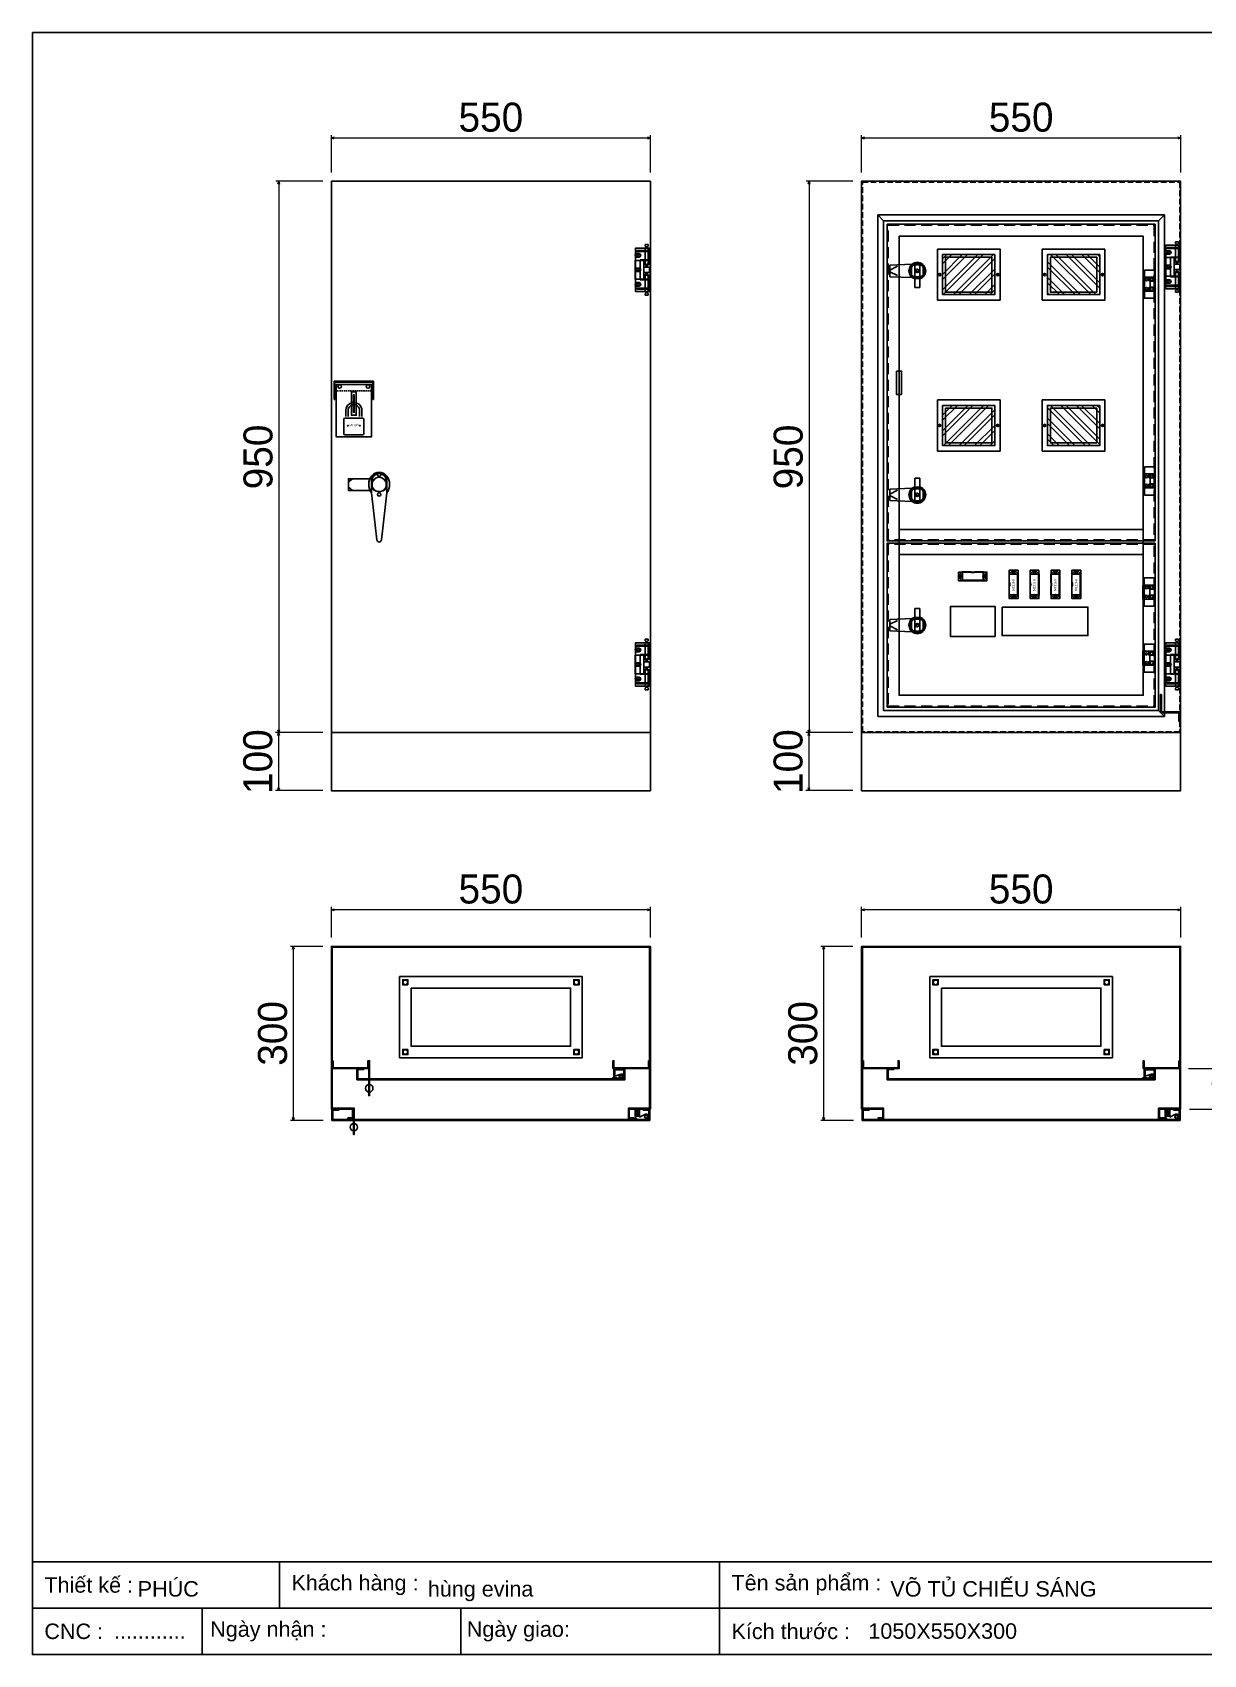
# Model space of a CAD drawing. Header units: millimetres. Extents: x 0 to 3953, y 0 to 2795.
# Drawn here: x 0 to 2019, y 0 to 2795 of the extents above; entities that cross this region are included whole.
import ezdxf
from ezdxf.enums import TextEntityAlignment as Align

# ---------------------------------------------------------------- set-up
doc = ezdxf.new("R2010")
doc.units = ezdxf.units.MM
for name, pattern in [('DASHED', [0.75, 0.5, -0.25]), ('HIDDEN', [9.525, 6.35, -3.175]), ('HIDDEN2', [4.7625, 3.175, -1.5875])]:
    doc.linetypes.add(name, pattern=pattern)
for name, color, linetype in [('Ghi chu', 7, 'Continuous'), ('HEATER', 1, 'Continuous'), ('KICHTHUOC', 8, 'Continuous'), ('Text', 4, 'Continuous'), ('THIET BI', 2, 'Continuous')]:
    doc.layers.add(name, color=color, linetype=linetype)
doc.styles.add('Arial', font='arial.ttf')
doc.styles.add('Tahoma (Input Text)', font='tahoma.ttf')
doc.dimstyles.new('CNC', dxfattribs={"dimtxt": 50, "dimasz": 5, "dimexe": 5, "dimexo": 15, "dimgap": 10, "dimtad": 1, "dimdec": 0, "dimtxsty": 'Standard', "dimblk": 'OPEN30', "dimcen": 10, "dimclrd": 5, "dimclre": 5, "dimclrt": 3, "dimazin": 3, "dimtfac": 1, "dimtdec": 0, "dimtmove": 0, "dimatfit": 3, "dimldrblk": 'ARCHTICK', "dimlwd": 9, "dimlwe": 9})
doc.dimstyles.new('Dim-25', dxfattribs={"dimtxt": 25, "dimasz": 8, "dimexe": 10, "dimexo": 15, "dimgap": 10, "dimtad": 1, "dimdec": 0, "dimtxsty": 'Standard', "dimblk": 'OBLIQUE', "dimcen": 10, "dimclrd": 5, "dimclre": 5, "dimclrt": 3, "dimazin": 3, "dimtfac": 1, "dimtdec": 0, "dimtmove": 0, "dimatfit": 3, "dimldrblk": 'OBLIQUE', "dimlwd": 9, "dimlwe": 9})

# ---------------------------------------------------------------- blocks, each defined once
blk = doc.blocks.new('*D1')
at = {"color": 5, "lineweight": 9, "ltscale": 3, "transparency": 16777216}
for p, q in [((515.4, 2553.6), (515.4, 2618.3)), ((520.4, 2613.3), (1060.4, 2613.3)), ((1065.4, 2553.6), (1065.4, 2618.3))]:
    blk.add_line(p, q, dxfattribs=at)
at = {"color": 0, "linetype": 'ByBlock', "lineweight": -2}
for p, q in [((515.4, 2613.3), (520.4, 2614.6)), ((520.4, 2611.9), (515.4, 2613.3)), ((515.4, 2613.3), (520.4, 2613.3)), ((1060.4, 2614.6), (1065.4, 2613.3)), ((1065.4, 2613.3), (1060.4, 2611.9)), ((1065.4, 2613.3), (1060.4, 2613.3))]:
    blk.add_line(p, q, dxfattribs=at)
at = {"layer": 'Defpoints', "color": 0, "ltscale": 3, "transparency": 16777216}
for p in [(1065.4, 2613.3), (515.4, 2538.6), (1065.4, 2538.6)]:
    blk.add_point(p, dxfattribs=at)
at = {"color": 3, "ltscale": 3, "transparency": 16777216, "insert": (790.4, 2648.8), "char_height": 50, "attachment_point": 5}
blk.add_mtext('550', dxfattribs=at)
blk = doc.blocks.new('_ArchTick')
at = {"color": 0, "const_width": 0.15}
blk.add_lwpolyline([(-0.5, -0.5), (0.5, 0.5)], dxfattribs=at)
blk = doc.blocks.new('_Open30')
at = {"color": 0, "linetype": 'ByBlock', "lineweight": -2}
for p, q in [((-1, 0.27), (0, 0)), ((0, 0), (-1, -0.27)), ((0, 0), (-1, 0))]:
    blk.add_line(p, q, dxfattribs=at)
blk = doc.blocks.new('*D2')
at = {"color": 5, "lineweight": 9, "ltscale": 3, "transparency": 16777216}
for p, q in [((500.4, 2538.6), (419.7, 2538.6)), ((424.7, 2533.6), (424.7, 1593.6)), ((500.4, 1588.6), (419.7, 1588.6))]:
    blk.add_line(p, q, dxfattribs=at)
at = {"color": 0, "linetype": 'ByBlock', "lineweight": -2}
for p, q in [((423.3, 2533.6), (424.7, 2538.6)), ((424.7, 2538.6), (426, 2533.6)), ((424.7, 2538.6), (424.7, 2533.6)), ((424.7, 1588.6), (423.3, 1593.6)), ((426, 1593.6), (424.7, 1588.6)), ((424.7, 1588.6), (424.7, 1593.6))]:
    blk.add_line(p, q, dxfattribs=at)
at = {"layer": 'Defpoints', "color": 0, "ltscale": 3, "transparency": 16777216}
for p in [(515.4, 2538.6), (424.7, 1588.6), (515.4, 1588.6)]:
    blk.add_point(p, dxfattribs=at)
at = {"color": 3, "ltscale": 3, "transparency": 16777216, "insert": (389.2, 2063.6), "char_height": 50, "attachment_point": 5, "rotation": 90}
blk.add_mtext('950', dxfattribs=at)
blk = doc.blocks.new('*D3')
at = {"color": 5, "lineweight": 9, "ltscale": 3, "transparency": 16777216}
for p, q in [((500.4, 1588.6), (419.3, 1588.6)), ((424.3, 1583.6), (424.3, 1493.6)), ((500.4, 1488.6), (419.3, 1488.6))]:
    blk.add_line(p, q, dxfattribs=at)
at = {"color": 0, "linetype": 'ByBlock', "lineweight": -2}
for p, q in [((423, 1583.6), (424.3, 1588.6)), ((424.3, 1588.6), (425.7, 1583.6)), ((424.3, 1588.6), (424.3, 1583.6)), ((424.3, 1488.6), (423, 1493.6)), ((425.7, 1493.6), (424.3, 1488.6)), ((424.3, 1488.6), (424.3, 1493.6))]:
    blk.add_line(p, q, dxfattribs=at)
at = {"layer": 'Defpoints', "color": 0, "ltscale": 3, "transparency": 16777216}
for p in [(515.4, 1588.6), (424.3, 1488.6), (515.4, 1488.6)]:
    blk.add_point(p, dxfattribs=at)
at = {"color": 3, "ltscale": 3, "transparency": 16777216, "insert": (388.8, 1538.6), "char_height": 50, "attachment_point": 5, "rotation": 90}
blk.add_mtext('100', dxfattribs=at)
blk = doc.blocks.new('MS308-2-1')
at = {"color": 1}
for p, q in [((-53, 4.6), (-46, 10)), ((-13.3, -14.2), (-13.3, 6.7)), ((-12.3, 6.7), (-12.3, -6.9)), ((12.3, 6.7), (12.3, -6.9)), ((13.3, 6.7), (13.3, -14.2)), ((-53, -4.6), (-46, -10)), ((-4, -95), (-13.3, -14.2)), ((13.3, -14.2), (4, -95))]:
    blk.add_line(p, q, dxfattribs=at)
blk.add_lwpolyline([(-15.8, -10), (-53, -10), (-53, 10), (-15.8, 10)], dxfattribs=at)
for centre, radius, start, end in [((0, 6.7), 13.3, 0, 180), ((0, 6.7), 12.3, 0, 180), ((0, 5.9), 17.7, 226.184, 313.816), ((0, -95), 4, 180, 0)]:
    blk.add_arc(centre, radius, start, end, dxfattribs=at)
blk.add_ellipse((0, 0), major_axis=(0, 21), ratio=0.857143, start_param=3.972003, end_param=8.594367, dxfattribs=at)
blk = doc.blocks.new('HL011-1-1')
at = {"color": 1}
for p, q in [((24, 70), (2, 70)), ((21.65, 81), (16.65, 81)), ((16.65, 81), (16.65, 78)), ((17.65, 78), (16.65, 78)), ((16.65, 75), (16.65, 49)), ((17.65, 75), (16.65, 75)), ((17.65, 75), (17.65, 78)), ((21.65, 78), (20.65, 78)), ((20.65, 75), (20.65, 78)), ((20.65, 75), (21.65, 75)), ((21.65, 78), (21.65, 81)), ((21.65, 49), (21.65, 75)), ((8, 54.5), (8, 20.5)), ((8, 54.5), (24, 54.5)), ((14.3, 53.5), (14.3, 21.5)), ((14.3, 46.5), (24, 46.5)), ((24, 42), (14.3, 42)), ((24, 33), (14.3, 33)), ((14.3, 28.5), (24, 28.5)), ((16.65, 49), (18.15, 44)), ((16.65, 26), (18.15, 31)), ((18.15, 44), (20.15, 44)), ((18.15, 31), (20.15, 31)), ((21.65, 49), (20.15, 44)), ((21.65, 26), (20.15, 31)), ((24, 5), (2, 5)), ((8, 20.5), (24, 20.5)), ((16.65, 0), (16.65, 26)), ((21.65, 26), (21.65, 0)), ((17.65, 0), (16.65, 0)), ((16.65, -6), (16.65, -3)), ((17.65, -3), (16.65, -3)), ((21.65, -6), (16.65, -6)), ((17.65, 0), (17.65, -3)), ((20.65, 0), (20.65, -3)), ((20.65, 0), (21.65, 0)), ((21.65, -3), (20.65, -3)), ((21.65, -3), (21.65, -6))]:
    blk.add_line(p, q, dxfattribs=at)
for points in [[(24, 20.5), (24, 0), (0, 0), (0, 75), (24, 75), (24, 54.5)], [(24, 28.5), (24, 21.5), (-1, 21.5), (-1, 53.5), (24, 53.5), (24, 46.5)], [(24, 42), (24, 33)]]:
    blk.add_lwpolyline(points, dxfattribs=at)
for points in [[(2, 71), (24, 71), (24, 69), (2, 69)], [(2, 4), (24, 4), (24, 6), (2, 6)]]:
    blk.add_lwpolyline(points, close=True, dxfattribs=at)
for centre in [(4, 62.5), (4, 37.5), (4, 12.5)]:
    blk.add_circle(centre, 2, dxfattribs=at)
blk = doc.blocks.new('*D4')
at = {"color": 5, "lineweight": 9, "ltscale": 3, "transparency": 16777216}
for p, q in [((1429.6, 2553.6), (1429.6, 2618.3)), ((1434.6, 2613.3), (1974.6, 2613.3)), ((1979.6, 2553.6), (1979.6, 2618.3))]:
    blk.add_line(p, q, dxfattribs=at)
at = {"color": 0, "linetype": 'ByBlock', "lineweight": -2}
for p, q in [((1429.6, 2613.3), (1434.6, 2614.6)), ((1434.6, 2611.9), (1429.6, 2613.3)), ((1429.6, 2613.3), (1434.6, 2613.3)), ((1974.6, 2614.6), (1979.6, 2613.3)), ((1979.6, 2613.3), (1974.6, 2611.9)), ((1979.6, 2613.3), (1974.6, 2613.3))]:
    blk.add_line(p, q, dxfattribs=at)
at = {"layer": 'Defpoints', "color": 0, "ltscale": 3, "transparency": 16777216}
for p in [(1979.6, 2613.3), (1429.6, 2538.6), (1979.6, 2538.6)]:
    blk.add_point(p, dxfattribs=at)
at = {"color": 3, "ltscale": 3, "transparency": 16777216, "insert": (1704.6, 2648.8), "char_height": 50, "attachment_point": 5}
blk.add_mtext('550', dxfattribs=at)
blk = doc.blocks.new('*D5')
at = {"color": 5, "lineweight": 9, "ltscale": 3, "transparency": 16777216}
for p, q in [((1414.6, 2538.6), (1333.9, 2538.6)), ((1338.9, 2533.6), (1338.9, 1593.6)), ((1414.6, 1588.6), (1333.9, 1588.6))]:
    blk.add_line(p, q, dxfattribs=at)
at = {"color": 0, "linetype": 'ByBlock', "lineweight": -2}
for p, q in [((1337.5, 2533.6), (1338.9, 2538.6)), ((1338.9, 2538.6), (1340.2, 2533.6)), ((1338.9, 2538.6), (1338.9, 2533.6)), ((1338.9, 1588.6), (1337.5, 1593.6)), ((1340.2, 1593.6), (1338.9, 1588.6)), ((1338.9, 1588.6), (1338.9, 1593.6))]:
    blk.add_line(p, q, dxfattribs=at)
at = {"layer": 'Defpoints', "color": 0, "ltscale": 3, "transparency": 16777216}
for p in [(1429.6, 2538.6), (1338.9, 1588.6), (1429.6, 1588.6)]:
    blk.add_point(p, dxfattribs=at)
at = {"color": 3, "ltscale": 3, "transparency": 16777216, "insert": (1303.3, 2063.6), "char_height": 50, "attachment_point": 5, "rotation": 90}
blk.add_mtext('950', dxfattribs=at)
blk = doc.blocks.new('*D6')
at = {"color": 5, "lineweight": 9, "ltscale": 3, "transparency": 16777216}
for p, q in [((1414.6, 1588.6), (1333.5, 1588.6)), ((1338.5, 1583.6), (1338.5, 1493.6)), ((1414.6, 1488.6), (1333.5, 1488.6))]:
    blk.add_line(p, q, dxfattribs=at)
at = {"color": 0, "linetype": 'ByBlock', "lineweight": -2}
for p, q in [((1337.2, 1583.6), (1338.5, 1588.6)), ((1338.5, 1588.6), (1339.9, 1583.6)), ((1338.5, 1588.6), (1338.5, 1583.6)), ((1338.5, 1488.6), (1337.2, 1493.6)), ((1339.9, 1493.6), (1338.5, 1488.6)), ((1338.5, 1488.6), (1338.5, 1493.6))]:
    blk.add_line(p, q, dxfattribs=at)
at = {"layer": 'Defpoints', "color": 0, "ltscale": 3, "transparency": 16777216}
for p in [(1429.6, 1588.6), (1338.5, 1488.6), (1429.6, 1488.6)]:
    blk.add_point(p, dxfattribs=at)
at = {"color": 3, "ltscale": 3, "transparency": 16777216, "insert": (1303, 1538.6), "char_height": 50, "attachment_point": 5, "rotation": 90}
blk.add_mtext('100', dxfattribs=at)
blk = doc.blocks.new('HL011-1-2')
h = blk.add_hatch()
h.set_pattern_fill('ANSI31', color=2, scale=0.5, style=0)
h.paths.add_polyline_path([(6, 12), (2, 12), (2, 0), (6, 0)])
at = {"color": 1}
for p, q in [((3, 18), (0, 13)), ((0, 0), (0, 13)), ((8, 0), (0, 0)), ((19.1, 18), (3, 18)), ((8, 14), (8, 0)), ((8, 14), (16.7, 9))]:
    blk.add_line(p, q, dxfattribs=at)
blk.add_lwpolyline([(1.8, 16), (-1, 16), (-1, 18), (3, 18)], dxfattribs=at)
at = {"color": 2}
blk.add_lwpolyline([(2, 0), (2, 12), (6, 12), (6, 0)], dxfattribs=at)
at = {"color": 1}
blk.add_circle((19.1, 13.2), 2.5, dxfattribs=at)
blk.add_arc((19.1, 13.2), 4.85, 239.9368, 90, dxfattribs=at)
blk = doc.blocks.new('*D7')
at = {"color": 5, "lineweight": 9, "ltscale": 3, "transparency": 16777216}
for p, q in [((1429.6, 1235.3), (1429.6, 1288.3)), ((1979.6, 1235.3), (1979.6, 1288.3)), ((1974.6, 1283.3), (1434.6, 1283.3))]:
    blk.add_line(p, q, dxfattribs=at)
at = {"color": 0, "linetype": 'ByBlock', "lineweight": -2}
for p, q in [((1429.6, 1283.3), (1434.6, 1284.6)), ((1434.6, 1282), (1429.6, 1283.3)), ((1429.6, 1283.3), (1434.6, 1283.3)), ((1974.6, 1284.6), (1979.6, 1283.3)), ((1979.6, 1283.3), (1974.6, 1282)), ((1979.6, 1283.3), (1974.6, 1283.3))]:
    blk.add_line(p, q, dxfattribs=at)
at = {"layer": 'Defpoints', "color": 0, "ltscale": 3, "transparency": 16777216}
for p in [(1429.6, 1283.3), (1429.6, 1220.3), (1979.6, 1220.3)]:
    blk.add_point(p, dxfattribs=at)
at = {"color": 3, "ltscale": 3, "transparency": 16777216, "insert": (1704.6, 1318.8), "char_height": 50, "attachment_point": 5}
blk.add_mtext('550', dxfattribs=at)
blk = doc.blocks.new('*D8')
at = {"color": 5, "lineweight": 9, "ltscale": 3, "transparency": 16777216}
for p, q in [((1414.6, 1220.3), (1359, 1220.3)), ((1364, 1215.3), (1364, 925.3)), ((1415.6, 920.3), (1359, 920.3))]:
    blk.add_line(p, q, dxfattribs=at)
at = {"color": 0, "linetype": 'ByBlock', "lineweight": -2}
for p, q in [((1362.6, 1215.3), (1364, 1220.3)), ((1364, 1220.3), (1365.3, 1215.3)), ((1364, 1220.3), (1364, 1215.3)), ((1364, 920.3), (1362.6, 925.3)), ((1365.3, 925.3), (1364, 920.3)), ((1364, 920.3), (1364, 925.3))]:
    blk.add_line(p, q, dxfattribs=at)
at = {"layer": 'Defpoints', "color": 0, "ltscale": 3, "transparency": 16777216}
for p in [(1429.6, 1220.3), (1364, 920.3), (1430.6, 920.3)]:
    blk.add_point(p, dxfattribs=at)
at = {"color": 3, "ltscale": 3, "transparency": 16777216, "insert": (1328.4, 1070.3), "char_height": 50, "attachment_point": 5, "rotation": 90}
blk.add_mtext('300', dxfattribs=at)
blk = doc.blocks.new('HL036-1-2')
at = {"layer": 'Ghi chu', "color": 1}
for p, q in [((-3, 17.8), (-18.9, 17.8)), ((-18.9, 15.8), (-18.9, 17.8)), ((-12.1, 15.8), (-18.9, 15.8)), ((-16.4, 1), (-16.4, 14)), ((-15.6, 15), (-3.9, 17.7)), ((0, 0), (-15.4, 0)), ((-14.4, 3), (-14.4, 11.9)), ((0, 2), (-13.4, 2)), ((-13.1, 12.8), (-4.3, 9.8)), ((-6.2, 2), (-6.2, 0)), ((-1.2, 2), (-1.2, 0)), ((0, 0), (0, 2))]:
    blk.add_line(p, q, dxfattribs=at)
for radius in [4.1, 2.1]:
    blk.add_circle((-3, 13.7), radius, dxfattribs=at)
for centre, start, end in [((-15.4, 14), 102.9616, 180), ((-15.4, 1), 180, 270), ((-13.4, 11.9), 71.3254, 180), ((-13.4, 3), 180, 270)]:
    blk.add_arc(centre, 1, start, end, dxfattribs=at)
blk = doc.blocks.new('*D19')
at = {"color": 5, "lineweight": 9, "ltscale": 3, "transparency": 16777216}
for p, q in [((515.4, 1235.3), (515.4, 1288.3)), ((1065.4, 1235.3), (1065.4, 1288.3)), ((1060.4, 1283.3), (520.4, 1283.3))]:
    blk.add_line(p, q, dxfattribs=at)
at = {"color": 0, "linetype": 'ByBlock', "lineweight": -2}
for p, q in [((515.4, 1283.3), (520.4, 1284.6)), ((520.4, 1282), (515.4, 1283.3)), ((515.4, 1283.3), (520.4, 1283.3)), ((1060.4, 1284.6), (1065.4, 1283.3)), ((1065.4, 1283.3), (1060.4, 1282)), ((1065.4, 1283.3), (1060.4, 1283.3))]:
    blk.add_line(p, q, dxfattribs=at)
at = {"layer": 'Defpoints', "color": 0, "ltscale": 3, "transparency": 16777216}
for p in [(515.4, 1283.3), (515.4, 1220.3), (1065.4, 1220.3)]:
    blk.add_point(p, dxfattribs=at)
at = {"color": 3, "ltscale": 3, "transparency": 16777216, "insert": (790.4, 1318.8), "char_height": 50, "attachment_point": 5}
blk.add_mtext('550', dxfattribs=at)
blk = doc.blocks.new('*D20')
at = {"color": 5, "lineweight": 9, "ltscale": 3, "transparency": 16777216}
for p, q in [((500.4, 1220.3), (444.8, 1220.3)), ((449.8, 1215.3), (449.8, 925.3)), ((501.4, 920.3), (444.8, 920.3))]:
    blk.add_line(p, q, dxfattribs=at)
at = {"color": 0, "linetype": 'ByBlock', "lineweight": -2}
for p, q in [((448.4, 1215.3), (449.8, 1220.3)), ((449.8, 1220.3), (451.1, 1215.3)), ((449.8, 1220.3), (449.8, 1215.3)), ((449.8, 920.3), (448.4, 925.3)), ((451.1, 925.3), (449.8, 920.3)), ((449.8, 920.3), (449.8, 925.3))]:
    blk.add_line(p, q, dxfattribs=at)
at = {"layer": 'Defpoints', "color": 0, "ltscale": 3, "transparency": 16777216}
for p in [(515.4, 1220.3), (449.8, 920.3), (516.4, 920.3)]:
    blk.add_point(p, dxfattribs=at)
at = {"color": 3, "ltscale": 3, "transparency": 16777216, "insert": (414.2, 1070.3), "char_height": 50, "attachment_point": 5, "rotation": 90}
blk.add_mtext('300', dxfattribs=at)
blk = doc.blocks.new('KHUNG CHUẨN')
at = {"color": 7}
for p, q in [((19889.2, -28535.2), (16919.2, -28535.2)), ((17239.2, -28535.2), (17239.2, -28595.2)), ((17809.2, -28535.2), (17809.2, -28655.2)), ((18939.2, -28595.2), (16919.2, -28595.2)), ((17139.2, -28595.2), (17139.2, -28655.2)), ((17474.2, -28595.2), (17474.2, -28655.2))]:
    blk.add_line(p, q, dxfattribs=at)
blk.add_lwpolyline([(16919.2, -26555.2), (19889.2, -26555.2), (19889.2, -28655.2), (16919.2, -28655.2)], close=True, dxfattribs=at)
at = {"color": 2, "char_height": 20, "attachment_point": 4, "style": 'Arial'}
for s, insert, width in [('  Thiết kế :', (16919.2, -28565.2), 917.634), ('  Khách hàng :', (17239.2, -28565.2), 917.634), ('  Tên sản phẩm :', (17809.2, -28565.2), 917.634), ('  CNC :', (16919.2, -28625.2), 917.634), ('  Ngày nhận :', (17134, -28625.2), 556.651), ('  Ngày giao:', (17466.3, -28625.2), 556.651), ('  Kích thước :', (17809.2, -28625.2), 917.634)]:
    blk.add_mtext(s, dxfattribs=dict(at, insert=insert, width=width))
at = {"color": 3, "style": 'Arial'}
for tag, p in [('#01', (17055.6, -28580.1)), ('#02', (17431.4, -28580.1)), ('#03', (18030.6, -28580.1)), ('#08', (18751.7, -28580.1)), ('#10', (19064.8, -28580.1)), ('#04', (17024.8, -28634.6)), ('#05', (17308.5, -28633)), ('#06', (17632.7, -28633.7)), ('#07', (18002, -28634.7)), ('#09', (18753.8, -28632.6)), ('#11', (19060.3, -28625.7)), ('#12', (19806.5, -28628.9))]:
    blk.add_attdef(tag, p, '', height=20, dxfattribs=at)
blk = doc.blocks.new('SDGFGHGHG')
at = {"layer": 'HEATER'}
for p, q in [((860892.9, 570780.5), (860931.6, 570782)), ((860892.9, 570760.5), (860892.9, 570780.5)), ((860892.9, 570771.9), (860906.3, 570778.7)), ((860892.9, 570769.1), (860906.3, 570762.4)), ((860892.9, 570760.5), (860931.6, 570759.1)), ((860935.9, 570742), (860935.9, 570784.3)), ((860937.5, 570771.3), (860939.5, 570771.3)), ((860937.5, 570769.8), (860939.5, 570769.8)), ((860939.5, 570773.5), (860939.5, 570771.3)), ((860939.5, 570769.8), (860939.5, 570767.6)), ((860941.3, 570773.5), (860941.3, 570771.3)), ((860941.3, 570771.3), (860943.4, 570771.3)), ((860941.3, 570769.8), (860941.3, 570767.6)), ((860941.3, 570769.8), (860943.4, 570769.8)), ((860944.9, 570742), (860944.9, 570784.3)), ((860935.9, 570742), (860944.9, 570742))]:
    blk.add_line(p, q, dxfattribs=at)
blk.add_circle((860940.4, 570770.5), 3.08, dxfattribs=at)
blk.add_arc((860940.4, 570770.5), 14.5, 288.08, 251.92, dxfattribs=at)
blk = doc.blocks.new('SĐFHGGH')
at = {"layer": 'HEATER'}
for points in [[(860928.8, 570702.4), (860927.4, 570702.4), (860927.4, 570708.4), (860928.8, 570708.4)], [(860943.4, 570717), (860943.4, 570718.4), (860937.4, 570718.4), (860937.4, 570717)], [(860952.1, 570702.4), (860953.4, 570702.4), (860953.4, 570708.4), (860952.1, 570708.4)], [(860943.4, 570693.8), (860943.4, 570692.4), (860937.4, 570692.4), (860937.4, 570693.8)]]:
    blk.add_lwpolyline(points, dxfattribs=at)
for start, end in [(104.4775, 165.5225), (14.4775, 75.5225), (194.4775, 255.5225), (284.4775, 345.5225)]:
    blk.add_arc((860940.4, 570705.4), 12, start, end, dxfattribs=at)
blk = doc.blocks.new('MS722')
for name, p in [('SDGFGHGHG', (-860940.4, -570770.5)), ('SĐFHGGH', (-860940.4, -570705.4))]:
    blk.add_blockref(name, p)
blk = doc.blocks.new('A$C39866699')
h = blk.add_hatch()
h.set_pattern_fill('ANSI32', color=6, scale=2, style=0)
h.set_pattern_definition([(45, (-81823.462, -46826.472), (-13.470384, 13.470384), []), (45, (-81814.482, -46826.472), (-13.470384, 13.470384), [])])
h.paths.add_polyline_path([(99, 9.5), (99, 78.5), (9, 78.5), (9, 9.5)])
at = {"color": 6}
for points in [[(0, 88), (108, 88), (108, 0), (0, 0)], [(9, 78.5), (99, 78.5), (99, 9.5), (9, 9.5)]]:
    blk.add_lwpolyline(points, close=True, dxfattribs=at)
for centre in [(4, 44), (104, 44)]:
    blk.add_circle(centre, 1.5, dxfattribs=at)
blk = doc.blocks.new('khoa Viettep')
at = {"color": 1}
for p, q in [((-15, 29), (15, 29)), ((-14, 42), (-14, 32)), ((-10, 41.6), (-10, 32)), ((10, 41.6), (10, 32)), ((14, 42), (14, 32)), ((-17, 2), (-17, 27)), ((15, 0), (-15, 0)), ((17, 27), (17, 2))]:
    blk.add_line(p, q, dxfattribs=at)
for centre in [(-10.4, 15.8), (10.4, 15.8)]:
    blk.add_circle(centre, 0.5, dxfattribs=at)
for centre, radius, start, end in [((0, 42), 14, 360, 100.2846), ((-15, 27), 2, 90, 180), ((0, 42), 14, 100.2846, 180), ((0, 42), 10, 104.4735, 182.1921), ((0, 42), 10, 357.8079, 104.4735), ((15, 27), 2, 0, 90), ((-15, 2), 2, 180, 270), ((15, 2), 2, 270, 0)]:
    blk.add_arc(centre, radius, start, end, dxfattribs=at)
at = {"color": 1, "insert": (0, 15.8), "char_height": 2.8, "width": 22.864, "attachment_point": 5}
blk.add_mtext('{\\f.VnArialH|b0|i0|c0|p34;viÖt tiÖp}', dxfattribs=at)
blk = doc.blocks.new('ovan6x9')
at = {"color": 2}
for p, q in [((2, 6), (8, 6)), ((2, 0), (8, 0))]:
    blk.add_line(p, q, dxfattribs=at)
for centre, start, end in [((2, 3), 90, 270), ((8, 3), 270, 90)]:
    blk.add_arc(centre, 3, start, end, dxfattribs=at)
blk = doc.blocks.new('HL036-1-1')
at = {"color": 1}
blk.add_line((9.5, 36.2), (9.5, 12.2), dxfattribs=at)
for points in [[(-2.5, 12.2), (17.5, 12.2), (17.5, 36.2), (-2.5, 36.2)], [(0, 48.5), (17.5, 48.5), (17.5, 0), (0, 0)]]:
    blk.add_lwpolyline(points, close=True, dxfattribs=at)
for centre, radius in [((3.5, 31.8), 2), ((12.7, 32.5), 2.5), ((3.5, 16.8), 2), ((12.7, 16), 2.5)]:
    blk.add_circle(centre, radius, dxfattribs=at)
blk = doc.blocks.new('hvnhgjghj')
at = {"layer": 'KICHTHUOC', "color": 95}
for p, q in [((-8611.8, 37566.3), (-8603.8, 37574.3)), ((-8611.8, 37556.3), (-8611.8, 37566.3)), ((-8611.8, 37556.3), (-8603.8, 37548.3)), ((-8603.8, 37574.3), (-8579.8, 37574.3)), ((-8542.8, 37548.3), (-8603.8, 37548.3)), ((-8603.3, 37574.3), (-8603.3, 37550.3)), ((-8543.3, 37550.3), (-8603.3, 37550.3)), ((-8566.8, 37574.3), (-8542.8, 37574.3)), ((-8543.3, 37574.3), (-8543.3, 37550.3)), ((-8542.8, 37574.3), (-8534.8, 37566.3)), ((-8542.8, 37548.3), (-8534.8, 37556.3)), ((-8534.8, 37566.3), (-8534.8, 37556.3))]:
    blk.add_line(p, q, dxfattribs=at)
for centre in [(-8606.8, 37561.3), (-8539.8, 37561.3)]:
    blk.add_circle(centre, 2, dxfattribs=at)
blk.add_arc((-8573.3, 37583.9), 11.6, 235.7945, 304.2055, dxfattribs=at)
blk = doc.blocks.new('A$C3E80314B')
at = {"color": 7}
blk.add_lwpolyline([(0, 15), (49, 15), (49, 0), (0, 0)], close=True, dxfattribs=at)
at = {"color": 2}
for centre in [(4.5, 7.5), (44.5, 7.5)]:
    blk.add_circle(centre, 2.5, dxfattribs=at)
blk = doc.blocks.new('*D32')
at = {"color": 5, "lineweight": 9, "ltscale": 3, "transparency": 16777216}
for p, q in [((1993.1, 1009.8), (2078.9, 1009.8)), ((2068.9, 939.8), (2068.9, 1009.8)), ((1994.6, 939.8), (2078.9, 939.8))]:
    blk.add_line(p, q, dxfattribs=at)
at = {"color": 0, "linetype": 'ByBlock', "lineweight": -2}
for p, q in [((2072.9, 1005.8), (2064.9, 1013.8)), ((2064.9, 943.8), (2072.9, 935.8))]:
    blk.add_line(p, q, dxfattribs=at)
at = {"layer": 'Defpoints', "color": 0, "ltscale": 3, "transparency": 16777216}
for p in [(1978.1, 1009.8), (2068.9, 1009.8), (1979.6, 939.8)]:
    blk.add_point(p, dxfattribs=at)
at = {"color": 3, "ltscale": 3, "transparency": 16777216, "insert": (2046.1, 974.8), "char_height": 25, "attachment_point": 5, "rotation": 90}
blk.add_mtext('70', dxfattribs=at)
blk = doc.blocks.new('_Oblique')
at = {"color": 0, "linetype": 'ByBlock', "lineweight": -2}
blk.add_line((-0.5, -0.5), (0.5, 0.5), dxfattribs=at)

msp = doc.modelspace()

# ---------------------------------------------------------------- hatches: boundary and pattern name
h = msp.add_hatch()
h.set_pattern_fill('ANSI31', scale=0.2, style=0)
h.set_pattern_definition([(45, (35845.80136, 25377.22371), (-0.0898025612, 0.0898025612), [])])
h.paths.add_polyline_path([(553.371, 2140.552), (554.871, 2140.552), (554.871, 2170.552), (553.371, 2170.552)])

# ---------------------------------------------------------------- linework, layer by layer
at = {"ltscale": 3}
for p, q in [((1457.558, 2480.552), (1467.558, 2470.552)), ((1941.558, 2470.552), (1951.558, 2480.552)), ((1941.558, 1626.552), (1951.558, 1616.552)), ((579.871, 1023.276), (579.871, 963.276)), ((553.371, 941.276), (553.371, 896.276))]:
    msp.add_line(p, q, dxfattribs=at)
at = {"color": 6}
for p, q in [((520.121, 2162.552), (520.121, 2194.052)), ((520.121, 2194.052), (588.121, 2194.052)), ((521.621, 2162.552), (521.621, 2192.552)), ((521.621, 2192.552), (586.621, 2192.552)), ((586.621, 2192.552), (586.621, 2162.552)), ((588.121, 2194.052), (588.121, 2162.552)), ((520.121, 2162.552), (521.621, 2162.552)), ((586.621, 2162.552), (588.121, 2162.552))]:
    msp.add_line(p, q, dxfattribs=at)
at = {"color": 6, "linetype": 'DASHED', "ltscale": 5}
msp.add_line((521.621, 2177.552), (586.621, 2177.552), dxfattribs=at)
at = {"ltscale": 3}
for points in [[(515.371, 2538.552), (1065.371, 2538.552), (1065.371, 1588.552), (515.371, 1588.552)], [(1429.558, 2538.552), (1979.558, 2538.552), (1979.558, 1588.552), (1429.558, 1588.552)], [(1457.558, 2480.552), (1951.558, 2480.552), (1951.558, 1616.552), (1457.558, 1616.552)], [(1467.558, 2470.552), (1941.558, 2470.552), (1941.558, 1626.552), (1467.558, 1626.552)], [(515.371, 1588.552), (1065.371, 1588.552), (1065.371, 1488.552), (515.371, 1488.552)], [(1429.558, 1588.552), (1979.558, 1588.552), (1979.558, 1488.552), (1429.558, 1488.552)], [(579.871, 1023.276), (581.371, 1023.276), (581.371, 963.276), (579.871, 963.276)], [(553.371, 941.276), (554.871, 941.276), (554.871, 896.276), (553.371, 896.276)]]:
    msp.add_lwpolyline(points, close=True, dxfattribs=at)
at = {"linetype": 'HIDDEN2', "ltscale": 3}
msp.add_lwpolyline([(1431.058, 2537.052), (1978.058, 2537.052), (1978.058, 1590.052), (1431.058, 1590.052)], close=True, dxfattribs=at)
at = {"color": 6, "ltscale": 3}
for points in [[(1473.558, 2464.552), (1935.558, 2464.552), (1935.558, 1919.052), (1473.558, 1919.052)], [(1473.558, 1632.552), (1935.558, 1632.552), (1935.558, 1915.052), (1473.558, 1915.052)]]:
    msp.add_lwpolyline(points, close=True, dxfattribs=at)
at = {"color": 6, "linetype": 'HIDDEN', "ltscale": 3}
for points in [[(1475.058, 2463.052), (1934.058, 2463.052), (1934.058, 1920.552), (1475.058, 1920.552)], [(1475.058, 1634.052), (1934.058, 1634.052), (1934.058, 1913.552), (1475.058, 1913.552)]]:
    msp.add_lwpolyline(points, close=True, dxfattribs=at)
at = {"color": 3, "ltscale": 3}
for points in [[(1494.058, 2444.052), (1915.058, 2444.052), (1915.058, 1653.052), (1494.058, 1653.052)], [(1494.058, 2444.052), (1915.058, 2444.052), (1915.058, 1938.552), (1494.058, 1938.552)], [(1494.058, 1653.052), (1915.058, 1653.052), (1915.058, 1895.552), (1494.058, 1895.552)]]:
    msp.add_lwpolyline(points, close=True, dxfattribs=at)
at = {"color": 2}
for points in [[(1045.871, 2408.052, 1), (1045.871, 2414.052), (1041.871, 2414.052, 1), (1041.871, 2408.052)], [(1960.058, 2413.052, 1), (1960.058, 2419.052), (1956.058, 2419.052, 1), (1956.058, 2413.052)], [(1045.871, 2383.052, 1), (1045.871, 2389.052), (1041.871, 2389.052, 1), (1041.871, 2383.052)], [(1960.058, 2388.052, 1), (1960.058, 2394.052), (1956.058, 2394.052, 1), (1956.058, 2388.052)], [(1045.871, 2358.052, 1), (1045.871, 2364.052), (1041.871, 2364.052, 1), (1041.871, 2358.052)], [(1960.058, 2363.052, 1), (1960.058, 2369.052), (1956.058, 2369.052, 1), (1956.058, 2363.052)], [(1045.871, 1734.052, -1), (1045.871, 1728.052), (1041.871, 1728.052, -1), (1041.871, 1734.052)], [(1960.058, 1734.052, -1), (1960.058, 1728.052), (1956.058, 1728.052, -1), (1956.058, 1734.052)], [(1045.871, 1709.052, -1), (1045.871, 1703.052), (1041.871, 1703.052, -1), (1041.871, 1709.052)], [(1960.058, 1709.052, -1), (1960.058, 1703.052), (1956.058, 1703.052, -1), (1956.058, 1709.052)], [(1045.871, 1684.052, -1), (1045.871, 1678.052), (1041.871, 1678.052, -1), (1041.871, 1684.052)], [(1960.058, 1684.052, -1), (1960.058, 1678.052), (1956.058, 1678.052, -1), (1956.058, 1684.052)]]:
    msp.add_lwpolyline(points, format="xyb", close=True, dxfattribs=at)
for points in [[(1574.136, 2407.828), (1654.136, 2407.828), (1654.136, 2347.828), (1574.136, 2347.828)], [(1834.981, 2407.828), (1754.981, 2407.828), (1754.981, 2347.828), (1834.981, 2347.828)], [(549.871, 2175.552), (558.371, 2175.552), (558.371, 2135.552), (549.871, 2135.552)], [(1574.136, 2147.828), (1654.136, 2147.828), (1654.136, 2087.828), (1574.136, 2087.828)], [(1834.981, 2147.828), (1754.981, 2147.828), (1754.981, 2087.828), (1834.981, 2087.828)], [(647.371, 1153.776), (638.371, 1153.776), (638.371, 1162.776), (647.371, 1162.776)], [(652.871, 1148.276), (927.871, 1148.276), (927.871, 1048.276), (652.871, 1048.276)], [(933.371, 1153.776), (942.371, 1153.776), (942.371, 1162.776), (933.371, 1162.776)], [(1561.558, 1153.776), (1552.558, 1153.776), (1552.558, 1162.776), (1561.558, 1162.776)], [(1567.058, 1148.276), (1842.058, 1148.276), (1842.058, 1048.276), (1567.058, 1048.276)], [(1847.558, 1153.776), (1856.558, 1153.776), (1856.558, 1162.776), (1847.558, 1162.776)], [(647.371, 1042.776), (638.371, 1042.776), (638.371, 1033.776), (647.371, 1033.776)], [(933.371, 1042.776), (942.371, 1042.776), (942.371, 1033.776), (933.371, 1033.776)], [(1561.558, 1042.776), (1552.558, 1042.776), (1552.558, 1033.776), (1561.558, 1033.776)], [(1847.558, 1042.776), (1856.558, 1042.776), (1856.558, 1033.776), (1847.558, 1033.776)]]:
    msp.add_lwpolyline(points, close=True, dxfattribs=at)
at = {"color": 2, "ltscale": 3}
for points in [[(1515.308, 2394.502), (1535.808, 2394.502), (1535.808, 2374.002), (1515.308, 2374.002)], [(1489.558, 2211.302), (1498.558, 2211.302), (1498.558, 2171.302), (1489.558, 2171.302)], [(1515.308, 1988.102), (1535.808, 1988.102), (1535.808, 2008.602), (1515.308, 2008.602)], [(1515.308, 1763.552), (1535.808, 1763.552), (1535.808, 1784.052), (1515.308, 1784.052)]]:
    msp.add_lwpolyline(points, close=True, dxfattribs=at)
at = {"color": 6}
for points in [[(523.621, 2188.552), (584.621, 2188.552), (584.621, 2098.552), (523.621, 2098.552)], [(1009.871, 1007.976), (1019.871, 1007.976), (1019.871, 991.976), (560.871, 991.976), (560.871, 1007.976), (570.871, 1007.976), (570.871, 1009.476), (559.371, 1009.476), (559.371, 990.476), (1021.371, 990.476), (1021.371, 1009.476), (1009.871, 1009.476)], [(1924.058, 1007.976), (1934.058, 1007.976), (1934.058, 991.976), (1475.058, 991.976), (1475.058, 1007.976), (1485.058, 1007.976), (1485.058, 1009.476), (1473.558, 1009.476), (1473.558, 990.476), (1935.558, 990.476), (1935.558, 1009.476), (1924.058, 1009.476)], [(1052.871, 937.776), (1062.871, 937.776), (1062.871, 921.776), (517.871, 921.776), (517.871, 937.776), (527.871, 937.776), (527.871, 939.276), (516.371, 939.276), (516.371, 920.276), (1064.371, 920.276), (1064.371, 939.276), (1052.871, 939.276)], [(1967.058, 937.776), (1977.058, 937.776), (1977.058, 921.776), (1432.058, 921.776), (1432.058, 937.776), (1442.058, 937.776), (1442.058, 939.276), (1430.558, 939.276), (1430.558, 920.276), (1978.558, 920.276), (1978.558, 939.276), (1967.058, 939.276)]]:
    msp.add_lwpolyline(points, close=True, dxfattribs=at)
at = {"color": 7}
for points in [[(553.371, 2170.552), (554.871, 2170.552), (554.871, 2140.552), (553.371, 2140.552)], [(1036.871, 924.776), (1028.871, 924.776), (1028.871, 939.776), (1065.371, 939.776), (1065.371, 1220.276), (515.371, 1220.276), (515.371, 939.776), (551.871, 939.776), (551.871, 924.776), (543.871, 924.776), (543.871, 923.276), (553.371, 923.276), (553.371, 941.276), (516.871, 941.276), (516.871, 1218.776), (1063.871, 1218.776), (1063.871, 941.276), (1027.371, 941.276), (1027.371, 923.276), (1036.871, 923.276)], [(1951.058, 924.776), (1943.058, 924.776), (1943.058, 939.776), (1979.558, 939.776), (1979.558, 1220.276), (1429.558, 1220.276), (1429.558, 939.776), (1466.058, 939.776), (1466.058, 924.776), (1458.058, 924.776), (1458.058, 923.276), (1467.558, 923.276), (1467.558, 941.276), (1431.058, 941.276), (1431.058, 1218.776), (1978.058, 1218.776), (1978.058, 941.276), (1941.558, 941.276), (1941.558, 923.276), (1951.058, 923.276)], [(632.871, 1168.276), (947.871, 1168.276), (947.871, 1028.276), (632.871, 1028.276)], [(1547.058, 1168.276), (1862.058, 1168.276), (1862.058, 1028.276), (1547.058, 1028.276)]]:
    msp.add_lwpolyline(points, close=True, dxfattribs=at)
at = {"color": 8}
msp.add_lwpolyline([(1946.558, 1654.302), (1946.558, 1624.302), (1978.058, 1624.302), (1978.058, 1607.802), (1976.558, 1607.802), (1976.558, 1622.802), (1945.058, 1622.802), (1945.058, 1654.302)], close=True, dxfattribs=at)
at = {"color": 3}
for points in [[(518.371, 1023.276), (518.371, 1011.276), (578.371, 1011.276), (578.371, 1023.276), (579.871, 1023.276), (579.871, 1009.776), (516.871, 1009.776), (516.871, 1023.276)], [(1062.371, 1023.276), (1062.371, 1011.276), (1002.371, 1011.276), (1002.371, 1023.276), (1000.871, 1023.276), (1000.871, 1009.776), (1063.871, 1009.776), (1063.871, 1023.276)], [(1432.558, 1023.276), (1432.558, 1011.276), (1492.558, 1011.276), (1492.558, 1023.276), (1494.058, 1023.276), (1494.058, 1009.776), (1431.058, 1009.776), (1431.058, 1023.276)], [(1976.558, 1023.276), (1976.558, 1011.276), (1916.558, 1011.276), (1916.558, 1023.276), (1915.058, 1023.276), (1915.058, 1009.776), (1978.058, 1009.776), (1978.058, 1023.276)]]:
    msp.add_lwpolyline(points, close=True, dxfattribs=at)
at = {"color": 2}
for centre, radius in [((1564.136, 2377.828), 2), ((1664.136, 2377.828), 2), ((1744.981, 2377.828), 2), ((1844.981, 2377.828), 2), ((1564.136, 2117.828), 2), ((1664.136, 2117.828), 2), ((1744.981, 2117.828), 2), ((1844.981, 2117.828), 2), ((597.771, 2016.052), 12.5), ((597.771, 2033.052), 3), ((597.771, 1999.052), 3)]:
    msp.add_circle(centre, radius, dxfattribs=at)
at = {"color": 6}
for centre in [(529.621, 2185.052), (578.621, 2185.052)]:
    msp.add_circle(centre, 3, dxfattribs=at)
at = {"color": 7}
for centre in [(642.871, 1158.276), (937.871, 1158.276), (1557.058, 1158.276), (1852.058, 1158.276), (642.871, 1038.276), (937.871, 1038.276), (1557.058, 1038.276), (1852.058, 1038.276)]:
    msp.add_circle(centre, 4, dxfattribs=at)
at = {"ltscale": 3}
for centre in [(580.621, 975.776), (554.121, 908.776)]:
    msp.add_circle(centre, 6.5, dxfattribs=at)
at = {"layer": 'THIET BI', "color": 2, "linetype": 'Continuous', "ltscale": 0.5}
for points in [[(1659.727, 1754.05), (1582.727, 1754.05), (1582.727, 1806.05), (1659.727, 1806.05)], [(1671.705, 1804.787), (1819.705, 1804.787), (1819.705, 1755.787), (1671.705, 1755.787)]]:
    msp.add_lwpolyline(points, close=True, dxfattribs=at)

# ---------------------------------------------------------------- block references
at = {"color": 3}
ref = msp.add_blockref('KHUNG CHUẨN', (-22519.521, 38140.017), dxfattribs=dict(at, xscale=1.331000000005587, yscale=1.331000000005587, zscale=1.331000000005587))
ref.add_attrib('#03', 'VÕ TỦ CHIẾU SÁNG', (1479.176, 99.902), dxfattribs={"color": 3, "height": 26.62, "style": 'Arial'})
ref.add_attrib('#07', '1050X550X300', (1441.152, 27.181), dxfattribs={"color": 3, "height": 26.62, "style": 'Arial'})
ref.add_attrib('#02', 'hùng evina', (681.666, 99.902), dxfattribs={"color": 3, "height": 26.62, "style": 'Arial'})
ref.add_attrib('#01', 'PHÚC', (181.449, 99.902), dxfattribs={"color": 3, "height": 26.62, "style": 'Arial'})
ref.add_attrib('#04', '............', (140.442, 27.338), dxfattribs={"color": 3, "height": 26.62, "style": 'Arial'})
at = {"color": 7}
for name, p in [('HL011-1-1', (1954.058, 2353.552)), ('HL011-1-1', (1039.871, 2348.552)), ('A$C39866699', (1560.136, 2333.828)), ('MS722', (1525.558, 2384.252)), ('HL036-1-1', (1917.258, 2337.052)), ('ovan6x9', (1924.958, 2366.552)), ('ovan6x9', (1924.958, 2350.052)), ('khoa Viettep', (554.121, 2101.552)), ('A$C39866699', (1560.136, 2073.828)), ('MS308-2-1', (597.771, 2016.052)), ('A$C3E80314B', (1596.627, 1850.35)), ('HL036-1-1', (1916.858, 1692.552)), ('ovan6x9', (1924.558, 1722.052)), ('ovan6x9', (1924.558, 1705.552))]:
    msp.add_blockref(name, p, dxfattribs=at)
at = {"color": 7, "xscale": -1}
for p in [(1848.981, 2333.828), (1848.981, 2073.828)]:
    msp.add_blockref('A$C39866699', p, dxfattribs=at)
at = {"color": 7, "xscale": -1, "rotation": 180}
for name, p in [('HL036-1-1', (1917.258, 2046.552)), ('MS722', (1525.558, 1998.352)), ('ovan6x9', (1924.958, 2033.552)), ('ovan6x9', (1924.958, 2017.052)), ('HL036-1-1', (1916.858, 1855.052)), ('ovan6x9', (1924.558, 1842.052)), ('ovan6x9', (1924.558, 1825.552)), ('MS722', (1525.558, 1773.802)), ('HL011-1-1', (1039.871, 1743.552)), ('HL011-1-1', (1954.058, 1743.552)), ('HL036-1-2', (1018.771, 1009.776)), ('HL036-1-2', (1932.958, 1009.776)), ('HL011-1-2', (1038.871, 939.776)), ('HL011-1-2', (1953.058, 939.776))]:
    msp.add_blockref(name, p, dxfattribs=at)
at = {"color": 7, "rotation": 270}
for p in [(1684.205, 1868.487), (1720.205, 1868.487), (1756.205, 1868.487), (1792.205, 1868.487)]:
    msp.add_blockref('A$C3E80314B', p, dxfattribs=at)
at = {"layer": 'KICHTHUOC', "xscale": 0.6000000000058208, "yscale": 0.6000000000058208, "zscale": 0.6000000000058208}
msp.add_blockref('hvnhgjghj', (6765.231, -20678.96), dxfattribs=at)
at = {"layer": 'KICHTHUOC', "xscale": 0.5999999999985448, "yscale": 0.5999999999985448, "zscale": 0.5999999999985448, "rotation": 90}
for p in [(24228.515, 6987.892), (24264.515, 6987.892), (24300.515, 6987.892), (24336.515, 6987.892)]:
    msp.add_blockref('hvnhgjghj', p, dxfattribs=at)

# ---------------------------------------------------------------- texts
at = {"layer": 'Text', "linetype": 'Continuous', "style": 'Tahoma (Input Text)'}
for p in [(1693.408, 1843.157), (1729.408, 1843.157), (1765.408, 1843.157), (1801.408, 1843.157)]:
    msp.add_text('MCCB-X', height=4.157, rotation=90, dxfattribs=at).set_placement(p, align=Align.CENTER)

# ---------------------------------------------------------------- dimensions: what is measured, and where the dimension line sits
at = {"ltscale": 3}
for base, p1, p2, picture, middle in [((1065.371, 2613.265), (515.371, 2538.552), (1065.371, 2538.552), '*D1', (790.371, 2613.265)), ((1979.558, 2613.265), (1429.558, 2538.552), (1979.558, 2538.552), '*D4', (1704.558, 2613.265))]:
    dim = msp.add_linear_dim(base=base, p1=p1, p2=p2, dimstyle='CNC', dxfattribs=at)
    dim.commit()
    dim.dimension.update_dxf_attribs({"geometry": picture, "text_midpoint": middle, "dimtype": 160})
for base, p1, p2, dimstyle, picture, middle in [((424.685, 1588.552), (515.371, 2538.552), (515.371, 1588.552), 'CNC', '*D2', (389.156, 2063.552)), ((1338.872, 1588.552), (1429.558, 2538.552), (1429.558, 1588.552), 'CNC', '*D5', (1303.344, 2063.552)), ((449.763, 920.276), (515.371, 1220.276), (516.371, 920.276), 'CNC', '*D20', (414.217, 1070.276)), ((1363.95, 920.276), (1429.558, 1220.276), (1430.558, 920.276), 'CNC', '*D8', (1328.405, 1070.276)), ((2068.912, 1009.776), (1979.558, 939.776), (1978.058, 1009.776), 'Dim-25', '*D32', (2046.147, 974.776))]:
    dim = msp.add_linear_dim(base=base, p1=p1, p2=p2, angle=90, dimstyle=dimstyle, dxfattribs=at)
    dim.commit()
    dim.dimension.update_dxf_attribs({"geometry": picture, "text_midpoint": middle})
for base, p1, p2, picture, middle in [((424.35, 1488.552), (515.371, 1588.552), (515.371, 1488.552), '*D3', (424.35, 1538.552)), ((1338.537, 1488.552), (1429.558, 1588.552), (1429.558, 1488.552), '*D6', (1338.537, 1538.552))]:
    dim = msp.add_linear_dim(base=base, p1=p1, p2=p2, angle=90, dimstyle='CNC', dxfattribs=at)
    dim.commit()
    dim.dimension.update_dxf_attribs({"geometry": picture, "text_midpoint": middle, "dimtype": 160})
for base, p1, p2, picture, middle in [((515.371, 1283.306), (1065.371, 1220.276), (515.371, 1220.276), '*D19', (790.371, 1318.835)), ((1429.558, 1283.306), (1979.558, 1220.276), (1429.558, 1220.276), '*D7', (1704.558, 1318.835))]:
    dim = msp.add_linear_dim(base=base, p1=p1, p2=p2, dimstyle='CNC', dxfattribs=at)
    dim.commit()
    dim.dimension.update_dxf_attribs({"geometry": picture, "text_midpoint": middle})

doc.saveas('drawing.dxf')
